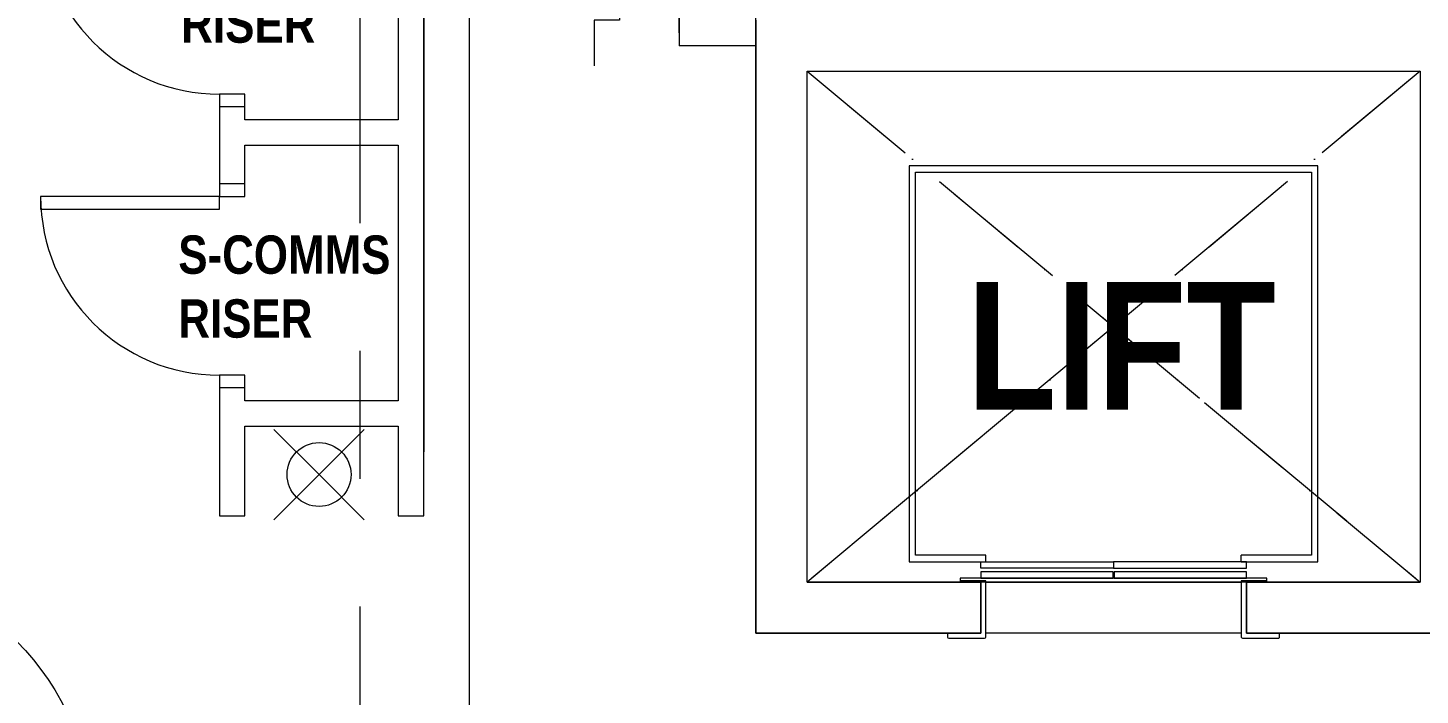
# Model space of a CAD drawing. Header units: millimetres. Extents: x 50620 to 404449, y -131543 to 97.
# Drawn here: x 362087 to 367537, y -54251 to -51638 of the extents above; entities that cross this region are included whole.
import ezdxf

# ---------------------------------------------------------------- set-up
doc = ezdxf.new("R2010")
doc.units = ezdxf.units.MM
for name, pattern in [('1599_DB_A_BLK2_HQ_R21-2ND STOREY 20230517--$0$IDA - Hidden 2-1', [750, 500, -250]), ('IDA - Grid Line', [3500, 2000, -500, 500, -500]), ('IDA - Hidden 065', [537.5, 375, -162.5]), ('IDA_Stair Clear_2_', [675, 400, -137.5, 0, -137.5])]:
    doc.linetypes.add(name, pattern=pattern)
doc.layers.get('Defpoints').update_dxf_attribs({"color": 130})
for name, color, linetype, lineweight in [('1599_DB_A_BLK2_HQ_R21- LINKVIEW_BLK2_1ST STOREY Toilet JOH$0$A-_DOOR----_E-1', 8, 'Continuous', 9), ('1599_DB_A_BLK2_HQ_R21- LINKVIEW_BLK2_1ST STOREY Toilet JOH$0$S-_COLN----_E', 8, 'Continuous', 9), ('1599_DB_A_BLK2_HQ_R21-2ND STOREY 20230517--$0$A-_DETA----_E-1', 8, 'Continuous', 9), ('1599_DB_A_BLK2_HQ_R21-2ND STOREY 20230517--$0$A-_DETA----_ED-1', 8, 'Continuous', 9), ('1599_DB_A_BLK2_HQ_R21-2ND STOREY 20230517--$0$A-_DETA----_ED-4', 8, '1599_DB_A_BLK2_HQ_R21-2ND STOREY 20230517--$0$IDA - Hidden 2-1', 9), ('1599_DB_A_BLK2_HQ_R21-2ND STOREY 20230517--$0$A-_DOOR----_E', 8, 'Continuous', 9), ('1599_DB_A_BLK2_HQ_R21-2ND STOREY 20230517--$0$S-_COLN----_E', 8, 'Continuous', 9), ('A-_DETA----_E-12', 7, 'Continuous', 9), ('A-_DETA----_E-2', 8, 'IDA - Hidden 065', 9), ('A-_DETA----_ED-5', 8, 'IDA_Stair Clear_2_', 9), ('A-_DOOR----_E', 8, 'Continuous', 9), ('A-_FLOR----_E', 8, 'Continuous', 9), ('A-_ROOMNAME_A', 8, 'Continuous', 9), ('A-_WALLPRTN_E-1', 8, 'Continuous', 18), ('M-_ARCHI', 8, 'Continuous', 5), ('M-ACMV_CDP', 190, 'DRAIN_PIPE', 13)]:
    doc.layers.add(name, color=color, linetype=linetype, lineweight=lineweight)
doc.layers.add('A-_DETA----_ED-3', color=6, linetype='IDA - Hidden 065', lineweight=9, true_color=0xff00ff)
doc.layers.add('S-_ANOTGRID_E-1', color=9, linetype='IDA - Grid Line', lineweight=5, true_color=0x808080)
doc.styles.add('Arial Narrow_B_2', font='ARIALNB.TTF', dxfattribs={"height": 500})
doc.styles.add('Arial Narrow_B_3', font='ARIALNB.TTF', dxfattribs={"height": 450})
doc.styles.add('DIM_ANNOT', font='ARIALN.TTF')
doc.styles.get("Standard").update_dxf_attribs({"font": 'arial.ttf'})
doc.linetypes.add('DRAIN_PIPE', pattern='A,0.5,-0.2,["D",Standard,S=0.1,R=0,X=-0.1,Y=-0.05],-0.25', length=0.95)
doc.dimstyles.new('DIM_ANNOT_50', dxfattribs={"dimscale": 50, "dimtxt": 2, "dimasz": 1.25, "dimexe": 1, "dimexo": 1, "dimgap": 1, "dimtad": 1, "dimdec": 0, "dimrnd": 5, "dimdsep": 46, "dimtxsty": 'DIM_ANNOT', "dimblk": 'ARCHTICK', "dimcen": 0, "dimdle": 1, "dimclrd": 8, "dimclre": 8, "dimclrt": 7, "dimadec": 0, "dimazin": 0, "dimtfac": 1, "dimtdec": 0, "dimtix": 1, "dimtmove": 2, "dimatfit": 3, "dimfxl": 1, "dimtvp": 0.001111, "dimtolj": 1, "dimtzin": 15, "dimarcsym": 0})

# ---------------------------------------------------------------- blocks, each defined once
blk = doc.blocks.new('IDA - Elevator Door - 1000L X 2100H - 2HR-3619522-BLK 2 2ND STOREY PLAN')
at = {"layer": 'A-_DOOR----_E'}
for p, q in [((800, 1730), (-800, 1730)), ((-800, 1730), (-800, 180)), ((-775, 205), (-775, 1705)), ((-775, 1705), (775, 1705)), ((775, 1705), (775, 205)), ((800, 180), (800, 1730)), ((-800, 180), (-500, 180)), ((-500, 205), (-775, 205)), ((-520, 155), (-520, 180)), ((-520, 180), (0, 180)), ((-500, 180), (-500, 205)), ((520, 180), (0, 180)), ((0, 180), (0, 155)), ((500, 180), (500, 205)), ((775, 205), (500, 205)), ((500, 180), (800, 180)), ((520, 155), (520, 180)), ((600, 115), (-600, 115)), ((-600, 115), (-600, 100)), ((0, 155), (-520, 155)), ((-2, 140), (-520, 140)), ((-520, 140), (-520, 115)), ((-520, 115), (-2, 115)), ((-2, 115), (-2, 140)), ((0, 155), (520, 155)), ((520, 140), (2, 140)), ((2, 140), (2, 115)), ((2, 115), (520, 115)), ((520, 115), (520, 140)), ((600, 100), (600, 115)), ((-500, 105), (-600, 105)), ((-600, 105), (-600, 100)), ((-600, 100), (-520, 100)), ((-600, 100), (-520, 100)), ((-520, 100), (-520, -100)), ((-500.5, 100), (500.5, 100)), ((-500, -115), (-500, 105)), ((600, 105), (500, 105)), ((500, 105), (500, -115)), ((520, -100), (520, 100)), ((520, 100), (600, 100)), ((520, 100), (600, 100)), ((600, 100), (600, 105)), ((-520, -100), (-650, -100)), ((-650, -100), (-650, -115)), ((650, -100), (520, -100)), ((650, -115), (650, -100)), ((-645, -120), (-505, -120)), ((505, -120), (645, -120))]:
    blk.add_line(p, q, dxfattribs=at)
for centre, start, end in [((-645, -115), 180, 270), ((-505, -115), 270, 360), ((505, -115), 180, 270), ((645, -115), 270, 360)]:
    blk.add_arc(centre, 5, start, end, dxfattribs=at)
blk = doc.blocks.new('IDA - 2D Void - Line Type_IDA - Hidden 2-1-3564702-BLK 2 2ND STOREY PLAN')
at = {"layer": 'A-_DETA----_ED-5'}
for p, q in [((2400, 2000), (0, 0)), ((0, 2000), (2400, 0))]:
    blk.add_line(p, q, dxfattribs=at)
blk = doc.blocks.new('1599_DB_A_BLK2_HQ_R21-2ND STOREY 20230517--$0$IDA - 2D Void - Line Type_IDA - Hidden 2-1-3564702-LINKVIEW_BLK2_2ND STOREY')
at = {"layer": '1599_DB_A_BLK2_HQ_R21-2ND STOREY 20230517--$0$A-_DETA----_ED-4'}
for p, q in [((2400, 2000), (0, 0)), ((0, 2000), (2400, 0))]:
    blk.add_line(p, q, dxfattribs=at)
blk = doc.blocks.new('1599_DB_A_BLK2_HQ_R21-2ND STOREY 20230517--$0$IDA - Elevator Door - 1000L X 2100H - 2HR-V1-LINKVIEW_BLK2_2ND STOREY')
at = {"layer": '1599_DB_A_BLK2_HQ_R21-2ND STOREY 20230517--$0$A-_DOOR----_E'}
for p, q in [((800, 1730), (-800, 1730)), ((-800, 1730), (-800, 180)), ((-775, 205), (-775, 1705)), ((-775, 1705), (775, 1705)), ((775, 1705), (775, 205)), ((800, 180), (800, 1730)), ((-800, 180), (-500, 180)), ((-500, 205), (-775, 205)), ((-520, 155), (-520, 180)), ((-520, 180), (0, 180)), ((-500, 180), (-500, 205)), ((520, 180), (0, 180)), ((0, 180), (0, 155)), ((500, 180), (500, 205)), ((775, 205), (500, 205)), ((500, 180), (800, 180)), ((520, 155), (520, 180)), ((-520, 115), (-600, 115)), ((-600, 115), (-600, 105)), ((0, 155), (-520, 155)), ((-2, 140), (-520, 140)), ((-520, 140), (-520, 115)), ((-520, 115), (-2, 115)), ((-2, 115), (-2, 140)), ((2, 115), (-2, 115)), ((0, 155), (520, 155)), ((520, 140), (2, 140)), ((2, 140), (2, 115)), ((2, 115), (520, 115)), ((520, 115), (520, 140)), ((600, 115), (520, 115)), ((600, 105), (600, 115)), ((-500, 105), (-600, 105)), ((-600, 105), (-600, 100)), ((-500.5, 100), (500.5, 100)), ((-500, -115), (-500, 105)), ((600, 105), (500, 105)), ((500, 105), (500, -115)), ((600, 100), (600, 105)), ((-650, -100), (-650, -115)), ((650, -115), (650, -100)), ((-645, -120), (-505, -120)), ((505, -120), (645, -120))]:
    blk.add_line(p, q, dxfattribs=at)
for centre, start, end in [((-645, -115), 180, 270), ((-505, -115), 270, 360), ((505, -115), 180, 270), ((645, -115), 270, 0)]:
    blk.add_arc(centre, 5, start, end, dxfattribs=at)
blk = doc.blocks.new('1599_DB_A_BLK2_HQ_R21-2ND STOREY 20230517--$0$IDA - Elevator Door - 1000L X 2100H - 2HR-3619522-LINKVIEW_BLK2_2ND STOREY')
at = {"layer": '1599_DB_A_BLK2_HQ_R21-2ND STOREY 20230517--$0$A-_DETA----_E-1'}
for p, q in [((800, 1730), (-800, 1730)), ((-800, 1730), (-800, 180)), ((-775, 205), (-775, 1705)), ((-775, 1705), (775, 1705)), ((775, 1705), (775, 205)), ((800, 180), (800, 1730)), ((-800, 180), (-500, 180)), ((-500, 205), (-775, 205)), ((-520, 155), (-520, 180)), ((-520, 180), (0, 180)), ((-500, 180), (-500, 205)), ((520, 180), (0, 180)), ((0, 180), (0, 155)), ((500, 180), (500, 205)), ((775, 205), (500, 205)), ((500, 180), (800, 180)), ((520, 155), (520, 180)), ((0, 155), (-520, 155)), ((0, 155), (520, 155))]:
    blk.add_line(p, q, dxfattribs=at)
blk = doc.blocks.new('1599_DB_A_BLK2_HQ_R21-2ND STOREY 20230517--$0$IDA - F - Single - Swing - 1100L X 2200H - B2-TD01-3240952-LINKVIEW_BLK2_2ND STOREY')
at = {"layer": '1599_DB_A_BLK2_HQ_R21-2ND STOREY 20230517--$0$A-_DOOR----_E'}
for p, q in [((-550, 50), (-500, 50)), ((-500, 50), (-500, -50)), ((500, 50), (550, 50)), ((500, -50), (500, 50)), ((-500, -50), (-550, -50)), ((450, -50), (500, -50)), ((450, -1050), (450, -50)), ((500, -50), (500, -1050)), ((550, -50), (500, -50)), ((500, -1050), (450, -1050))]:
    blk.add_line(p, q, dxfattribs=at)
blk.add_arc((500, -50), 1000, 180, 270, dxfattribs=at)
blk = doc.blocks.new('_ArchTick')
at = {"color": 0, "linetype": 'ByBlock', "const_width": 0.15}
blk.add_lwpolyline([(-0.5, -0.5), (0.5, 0.5)], dxfattribs=at)
blk = doc.blocks.new('*D472')
at = {"color": 8, "lineweight": -2, "transparency": 16777216}
for p, q in [((-20350, -23660), (-20350, -23213.6)), ((-20050, -23660), (-20050, -23213.6)), ((-20350, -23263.6), (-20412.5, -23263.6)), ((-20050, -23263.6), (-20350, -23263.6)), ((-20050, -23263.6), (-19987.5, -23263.6))]:
    blk.add_line(p, q, dxfattribs=at)
at = {"layer": 'Defpoints', "color": 0, "transparency": 16777216}
for p in [(-20350, -23263.6), (-20350, -23710), (-20050, -23710)]:
    blk.add_point(p, dxfattribs=at)
at = {"color": 8, "lineweight": -2, "transparency": 16777216, "xscale": 62.5, "yscale": 62.5, "zscale": 62.5}
for p, rotation in [((-20350, -23263.6), 1.134780761601936e-05), ((-20050, -23263.6), 180.0000113478076)]:
    blk.add_blockref('_ArchTick', p, dxfattribs=dict(at, rotation=rotation))
at = {"color": 7, "lineweight": 5, "transparency": 16777216, "insert": (-20200, -23079), "char_height": 100, "attachment_point": 5, "rotation": 0, "style": 'DIM_ANNOT'}
blk.add_mtext('\\A1;{\\C8;2.4m height wall \\P300}', dxfattribs=at)
blk = doc.blocks.new('1599_DB_A_BLK2_HQ_R21-2ND STOREY 20230517--$0$IDA- Fire Extinguisher - 3kg AB-3508500-LINKVIEW_BLK2_2ND STOREY')
at = {"layer": '1599_DB_A_BLK2_HQ_R21-2ND STOREY 20230517--$0$A-_DETA----_ED-1', "lineweight": 0}
for p in [(-176.8, 376.8), (176.8, 376.8), (-176.8, 23.2), (176.8, 23.2)]:
    blk.add_line(p, (0, 200), dxfattribs=at)
blk.add_circle((0, 200), 125, dxfattribs=at)
blk = doc.blocks.new('ARCHI 2ND_2024 09 11')
at = {"layer": '1599_DB_A_BLK2_HQ_R21- LINKVIEW_BLK2_1ST STOREY Toilet JOH$0$A-_DOOR----_E-1', "color": 8, "lineweight": 5}
for p, q in [((-22150, -23900), (-22150, -23950)), ((-22050, -23900), (-22150, -23900)), ((-22050, -23950), (-22050, -23900)), ((-22150, -24250), (-22150, -24300)), ((-22050, -24300), (-22050, -24250)), ((-22150, -24300), (-22850, -24300)), ((-22850, -24300), (-22850, -24350)), ((-22150, -24350), (-22150, -24300)), ((-22150, -24300), (-22050, -24300)), ((-22850, -24350), (-22150, -24350)), ((-22150, -25000), (-22150, -25050)), ((-22050, -25000), (-22150, -25000)), ((-22050, -25050), (-22050, -25000))]:
    blk.add_line(p, q, dxfattribs=at)
for centre in [(-22150, -23200), (-22150, -24300)]:
    blk.add_arc(centre, 700, 180, 270, dxfattribs=at)
at = {"layer": '1599_DB_A_BLK2_HQ_R21- LINKVIEW_BLK2_1ST STOREY Toilet JOH$0$S-_COLN----_E', "color": 8, "lineweight": 5}
for p, q in [((-21350, -25550), (-21350, -22000)), ((-21450, -23000), (-21450, -24000)), ((-22150, -23950), (-22150, -24250)), ((-22050, -23950), (-22150, -23950)), ((-22050, -24000), (-22050, -23950)), ((-21450, -24000), (-22050, -24000)), ((-22050, -24250), (-22050, -24100)), ((-22050, -24100), (-21450, -24100)), ((-21450, -24100), (-21450, -25100)), ((-22150, -24250), (-22050, -24250)), ((-22050, -25050), (-22150, -25050)), ((-22150, -25050), (-22150, -25550)), ((-22050, -25100), (-22050, -25050)), ((-21450, -25100), (-22050, -25100)), ((-22050, -25550), (-22050, -25200)), ((-22050, -25200), (-21450, -25200)), ((-21450, -25200), (-21450, -25550)), ((-22150, -25550), (-22050, -25550)), ((-21450, -25550), (-21350, -25550))]:
    blk.add_line(p, q, dxfattribs=at)
at = {"layer": '1599_DB_A_BLK2_HQ_R21-2ND STOREY 20230517--$0$S-_COLN----_E', "color": 8, "lineweight": 5}
for p, q in [((-21350, -21200), (-21350, -25300)), ((-20050, -23610), (-20050, -26010)), ((-19850, -23810), (-17450, -23810)), ((-19850, -25810), (-19850, -23810)), ((-19850, -25810), (-19850, -23810)), ((-19850, -23810), (-17450, -23810)), ((-17450, -23810), (-17450, -25810)), ((-17450, -23810), (-17450, -25810)), ((-17450, -25810), (-19850, -25810)), ((-19170, -25810), (-19850, -25810)), ((-19170, -26010), (-19170, -25810)), ((-19150.5, -25810), (-18149.5, -25810)), ((-18130, -25810), (-18130, -26010)), ((-17450, -25810), (-18130, -25810)), ((-20050, -26010), (-19170, -26010)), ((-18150, -26010), (-19150, -26010)), ((-18130, -26010), (-17150, -26010))]:
    blk.add_line(p, q, dxfattribs=at)
at = {"layer": '1599_DB_A_BLK2_HQ_R21-2ND STOREY 20230517--$0$S-_COLN----_E', "lineweight": 5}
for p in [(-20350, -23585), (-20050, -23710)]:
    blk.add_line(p, (-20350, -23710), dxfattribs=at)
at = {"layer": 'A-_DETA----_E-12', "lineweight": 5}
for p, q in [((-20050, -25810), (-20050, -26010)), ((-19850, -25810), (-19170, -25810)), ((-19150.5, -25810), (-18149.5, -25810)), ((-18130, -25810), (-17450, -25810)), ((-19170, -26010), (-20050, -26010)), ((-18150, -26010), (-19150, -26010)), ((-17250, -26010), (-18130, -26010))]:
    blk.add_line(p, q, dxfattribs=at)
at = {"layer": 'A-_DETA----_E-2', "lineweight": 5}
for p, q in [((-19850, -25810), (-19850, -23810)), ((-19850, -23810), (-17450, -23810)), ((-17450, -23810), (-17450, -25810)), ((-17450, -25810), (-19850, -25810))]:
    blk.add_line(p, q, dxfattribs=at)
at = {"layer": 'A-_FLOR----_E', "lineweight": 5}
blk.add_line((-20050, -26010), (-20050, -23610), dxfattribs=at)
at = {"layer": 'A-_ROOMNAME_A', "color": 8, "lineweight": 5}
blk.add_lwpolyline([(-20583.8, -23418.5), (-20583.8, -23610), (-20682.9, -23610), (-20682.9, -23788.8)], dxfattribs=at)
at = {"layer": 'A-_WALLPRTN_E-1', "lineweight": 5}
for p, q in [((-20050, -23610), (-20050, -23810)), ((-20050, -23810), (-20050, -25810)), ((-19850, -23810), (-17450, -23810)), ((-19850, -25810), (-19850, -23810)), ((-17450, -23810), (-17450, -25810)), ((-20050, -25810), (-20050, -26010)), ((-19170, -25810), (-19850, -25810)), ((-19170, -26010), (-19170, -25810)), ((-17450, -25810), (-18130, -25810)), ((-18130, -25810), (-18130, -26010)), ((-20050, -26010), (-19170, -26010)), ((-18130, -26010), (-17150, -26010))]:
    blk.add_line(p, q, dxfattribs=at)
at = {"layer": 'S-_ANOTGRID_E-1', "color": 8, "lineweight": 5}
blk.add_line((-21600, 26594.8), (-21600, -83806.9), dxfattribs=at)
at = {"layer": '1599_DB_A_BLK2_HQ_R21-2ND STOREY 20230517--$0$S-_COLN----_E', "color": 8, "lineweight": 5}
for name, p in [('1599_DB_A_BLK2_HQ_R21-2ND STOREY 20230517--$0$IDA - 2D Void - Line Type_IDA - Hidden 2-1-3564702-LINKVIEW_BLK2_2ND STOREY', (-19850, -25810)), ('1599_DB_A_BLK2_HQ_R21-2ND STOREY 20230517--$0$IDA - Elevator Door - 1000L X 2100H - 2HR-V1-LINKVIEW_BLK2_2ND STOREY', (-18650, -25910)), ('1599_DB_A_BLK2_HQ_R21-2ND STOREY 20230517--$0$IDA - Elevator Door - 1000L X 2100H - 2HR-3619522-LINKVIEW_BLK2_2ND STOREY', (-18650, -25910))]:
    blk.add_blockref(name, p, dxfattribs=at)
at = {"layer": '1599_DB_A_BLK2_HQ_R21-2ND STOREY 20230517--$0$S-_COLN----_E', "color": 8, "lineweight": 5, "rotation": 180.0000000000585}
blk.add_blockref('1599_DB_A_BLK2_HQ_R21-2ND STOREY 20230517--$0$IDA- Fire Extinguisher - 3kg AB-3508500-LINKVIEW_BLK2_2ND STOREY', (-21760, -25188.8), dxfattribs=at)
at = {"layer": '1599_DB_A_BLK2_HQ_R21-2ND STOREY 20230517--$0$S-_COLN----_E', "color": 8, "lineweight": 5, "xscale": -1, "rotation": 90.00000000005852}
blk.add_blockref('1599_DB_A_BLK2_HQ_R21-2ND STOREY 20230517--$0$IDA - F - Single - Swing - 1100L X 2200H - B2-TD01-3240952-LINKVIEW_BLK2_2ND STOREY', (-23700, -26250), dxfattribs=at)
at = {"layer": 'A-_DETA----_ED-3', "lineweight": 5}
blk.add_blockref('IDA - 2D Void - Line Type_IDA - Hidden 2-1-3564702-BLK 2 2ND STOREY PLAN', (-19850, -25810), dxfattribs=at)
at = {"layer": 'A-_DOOR----_E', "lineweight": 5}
blk.add_blockref('IDA - Elevator Door - 1000L X 2100H - 2HR-3619522-BLK 2 2ND STOREY PLAN', (-18650, -25910), dxfattribs=at)
at = {"layer": 'A-_ROOMNAME_A', "color": 8, "lineweight": 5, "attachment_point": 1}
for s, insert, char_height, width, style in [('C-COMMS\\PRISER', (-22299.6, -23298.4), 150, 945.105, 'Arial Narrow_B_3'), ('S-COMMS\\PRISER', (-22311, -24452.9), 150, 945.105, 'Arial Narrow_B_3'), ('LIFT', (-19223.6, -24634.7), 500, 1523.206, 'Arial Narrow_B_2')]:
    blk.add_mtext(s, dxfattribs=dict(at, insert=insert, char_height=char_height, width=width, style=style))
at = {"color": 8, "lineweight": 5}
dim = blk.add_linear_dim(base=(-20350, -23263.6), p1=(-20050, -23710), p2=(-20350, -23710), angle=0, text='{\\C8;2.4m height wall \\P<>}', dimstyle='DIM_ANNOT_50', dxfattribs=at)
dim.commit()
dim.dimension.update_dxf_attribs({"geometry": '*D472', "text_midpoint": (-20200, -23079)})

msp = doc.modelspace()

# ---------------------------------------------------------------- block references
at = {"layer": 'M-_ARCHI', "lineweight": 5, "extrusion": (0.000419962, 1.0854e-05, 1), "rotation": 359.9999887056363}
msp.add_blockref('ARCHI 2ND_2024 09 11', (384987.1, -27998.1, 422.1), dxfattribs=at)

# ---------------------------------------------------------------- next in the draw order: linework, layer by layer
at = {"layer": 'M-ACMV_CDP', "ltscale": 2.5}
msp.add_line((363816.1, -55548), (363816.1, -49086.4), dxfattribs=at)

doc.saveas('drawing.dxf')
